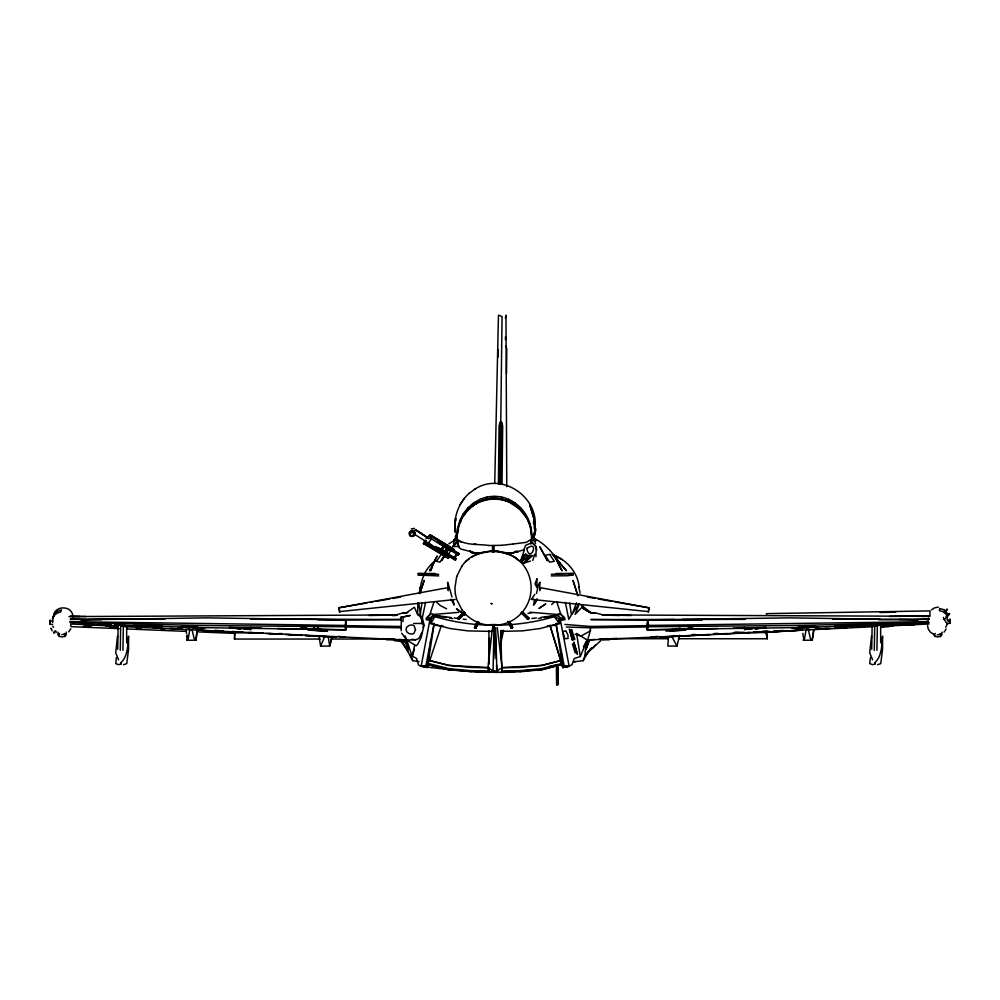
<?xml version="1.0" encoding="UTF-8"?>
<svg xmlns="http://www.w3.org/2000/svg" width="1000" height="1000" viewBox="0 0 1000 1000"><rect width="100%" height="100%" fill="white"/><g stroke="black" fill="none" stroke-linecap="round" stroke-linejoin="round"><path stroke-width="1.5" d="M492.65 552.188L492.65 546.1L493.65 546.1L493.65 552.188L492.6 552.238L492.65 546.1M493.088 624.65L493.038 630.638L494.087 630.575L494.087 624.65L494.087 630.575M50 621.362L50.025 624.55L50.1 619.963L50 621.362L52.713 620.763L52.85 618.675M949.85 620.4L949.875 623.575L949.95 618.987L949.85 620.4L947.075 619.8L947.212 617.7M52.713 622.762L52.713 620.763M493.612 552.238L493.65 546.1M116.9 626.663L110.487 625.6L116.9 626.663L116.925 624.4M313.837 630.237L308.075 630.1L323.938 630.988L313.837 630.237L313.85 627.975M557.913 667.35L557.75 684.8L558.062 667.15M672.412 629.388L647.5 629.738L647.725 619.875L674.262 619.5M118.138 624.925L117.713 649.325M491.887 631.413L467.95 630.887L450.262 628.55L430.775 623.488L430.838 618.812L426.438 618.288L429.825 614.775L434 601.812M482.825 500.925L482.837 500.112C496.475 495.513 512.463 499.85 521.95 510.662C526.263 515.562 529.288 521.55 530.688 527.938C532.025 538.587 531.8 538.787 530.688 527.938L531.25 532.65L531.3 531.8M486.575 499.913L486.587 499.1M488.612 667.2L488.7 672.525L493.225 671.3L501.425 672.525L501.875 671.762L500.725 630.55M488.638 664.163L488.975 630.737M490.4 499.312L490.412 498.488L494.275 499.1A36.05 35.025 1.3 0 1 509.425 502.325L519.163 508.675L526.462 517.725A39.137 38.038 1.2 0 1 530.638 528.612M497.962 357.113L498.038 349.338M498.25 498.488L498.25 499.312L494.288 498.275L494.275 499.1A36.037 35.025 1.3 0 0 479.175 502.325C464.062 508.812 455.213 525.9 457.512 542.013M502.075 499.913L502.088 499.1M506.5 373.725L506.775 348.837L505.962 346.125M505.825 500.925L505.838 500.112M872.125 626.425L871.712 649.312M469.487 508.675L475.763 503.3L482.837 500.112M472.5 506.225L472.512 505.425M475.75 504.1L475.763 503.3M479.2 502.325L479.212 501.512M498.4 483.85L499.075 425.9L500.138 422.125L499.45 481.587L498.738 484.113M500.025 484.137L502.038 316.562L498.45 315.2L494.725 483.612M502.013 483.85L502.675 425.9L501.562 422.125L500.875 481.587L501.613 484.113M509.45 502.325L509.462 501.512M512.913 504.1L512.925 503.3M516.175 506.225L516.175 505.425M519.188 508.675L519.2 507.9M114.312 625.237L207.025 627.7L345.55 629.75L345.688 619.875L206.762 617.863L87.938 619.688L79.562 621.788L79.675 622.9L84.763 624.5L101.85 624.85M462.2 517.725L464.325 513.713L469.5 507.9M464.312 514.462L464.325 513.713M466.75 511.425L466.763 510.662M531.737 535.375C531.85 517.7 519.175 500.7 501.65 497.088A34.9 33.837 1.2 0 0 480.05 499.312L473.6 502.912L467.962 507.775L463.325 513.688L464.038 515.4C470.513 505.112 482.038 498.2 494.288 498.113L494.312 496.375M521.938 511.425L521.95 510.662M524.388 514.462L524.388 513.713M526.5 517.725L526.512 517M277.413 628.5L345.775 629.913L345.913 621.462M459.062 524.85L462.212 517M460.45 521.2L460.45 520.487M528.263 521.2L528.275 520.487M529.663 524.85L529.675 524.15M457.45 532.65L459.075 524.15M458.075 527.938L457.275 535.25M197.15 631.85L234.55 633.387L234.562 632.263M120.275 650.312L120.712 625.925L123.362 625.925L122.925 650.312M497.3 627.6L502.15 667.712L496.887 671.038L493.088 671.038L493.963 627.75M874.275 650.3L874.712 625.9L877.362 625.9L876.925 650.3M717.638 628.488L647.362 629.913L647.525 622.875M417.887 602.913L417.612 614.45L420.238 616.625L421.712 619.575L421.912 623.112L423.7 625.775L423.013 627.25M647.5 629.738L647.725 619.875L648.562 625.15M766.538 614.875L766.525 613.638L930.013 610.913L929.887 615.737L889.55 616.487M234.575 633.225L234.488 639.062L320.112 639.038M58.062 632.125L57.962 634.913M59.262 633.825L59.175 636.625M65.075 633.825L64.975 636.625M66.275 632.125L66.175 634.913M488.688 667.188L488.562 671.762L479.35 671.525M488.775 664.125L489.5 638.175M940.788 633.825L940.688 636.625M941.988 632.125L941.888 634.913M301.363 627.825L312.288 629.938L301.363 627.825L301.388 627L306.725 627.062M303.9 627.888L303.925 627.062L301.388 627M702.275 619.987L647.6 620.062L647.412 625.638L590.688 626.475L564.9 624.425M533.675 538.775L533.725 537.587L536.138 540.062M524.4 550.062L520.725 560.525L527.788 555.562L532.7 555.562L523.987 563.138L521.613 561.487L530.25 556.05L523.987 563.138L530.462 561.05M455.325 529.375L455.25 531.2L455.575 528.663M493.725 658.95L494.975 628.075M402.938 621.625L403.175 617.487M933.675 634.913L933.725 633.913M934.887 636.625L934.925 635.612M470.838 671.663L448.988 669.775L428.075 664.6L428.237 660.25L449.15 665.413L470.838 667.45L488.575 667.8L488.413 672.15L488.575 667.8M533.513 523.6L533.8 518.125L529.663 504.55L533.8 518.125L534.4 528.962M532.05 538.362L530.763 542.325L534.412 532.712M946.087 612.925L948.962 614.75L946.087 612.925L946.237 610.075M678.7 638.737L767.337 638.775L766.938 631.413M419.087 661.6L412.75 660.65L409.938 654.837L416.562 658.475L418.425 664.812L421.112 666.375L424.412 665.6L427.3 667.562L434.263 623.475L430.775 623.488L431.062 618.737L434.888 616.663C473.562 628.075 515.612 628.062 554.275 616.663L559.163 618.737L564.375 618.288L560.962 614.775L556.8 601.812M401.188 630.75L401.337 619.55L400.513 617.5L410.112 615.462L400.513 617.5M668.425 636.862L667.875 646.062L676.975 646.062L679.625 635.237M234.488 639.062L234.963 632.85L262.85 632.762M250.625 618.862L401.337 619.55L345.925 620.062L345.513 625.638L400.913 626.475M536.175 547.325L535.925 556.712M541.413 587.875L649.075 607.788L648.325 612.312M457.062 535.375L457.775 527.75L459.888 520.438L463.325 513.688M834.737 626.112L914.375 624.5L919.45 622.95L919.55 621.838L911.625 619.738L878.812 619.775M454.7 528.962L455.613 518.125L455.75 520.862M675.525 629.338L789.2 627.7L914.062 624.462L919.287 622.9L919.4 621.775L911.275 619.688L898.812 619.5M533.55 538.85L535.538 529.35L534.538 523.575M345.55 629.75L345.688 619.875M492.312 629.138L487.987 667.712L493.088 671.038M419.675 593.05C420.7 580.662 424.988 567.487 436.05 560.562M947.487 623.3L945.775 627.3M520.75 507.8L520.075 509.5L514.55 504.663L508.25 501.075L501.425 498.862L501.625 497.125M536.525 593.45L538.663 584.275L539.95 582.212L539.775 589.35L540 588.212L540.487 588.725M117.513 636.175L115.7 652.8L118.625 659.862M116.438 657.525L115.712 663.637L118.625 664.7L121.062 663.925L121.075 662.6C128.088 655.738 127.613 645.238 128.55 636.175L128.562 649.325L126.75 663.637L123.55 664.7M871.513 636.15L869.712 652.775L872.625 659.85M870.438 657.513L869.712 663.612L872.625 664.675L875.075 663.913M429.9 646.325L427.3 667.575L428.488 664.45L448.462 669.613L467.05 671.038M430.275 643.288L430.65 640.25M928.062 621.025L928.425 618.1M573.862 661.812L583.15 660.688L585.237 654.862C584.637 644.812 590.087 636.038 590.688 626.475M250.688 629.525L237.675 627.65L250.688 629.525L250.987 627.288M409.6 532.5L409.387 533.962L411.062 536.362M409.663 534.612L409.85 533.35M410.025 534.562L410.262 533.4M413.925 533.7L413.125 535.675M414.1 534.987L414.338 533.612M414.6 533.525L414.762 532.375M197.7 629.288L195.95 640.25L187.087 640.25L186.962 636.112M421.912 603.088L420.188 614.888L422.038 619.325L425.55 602.362M813.988 629.288L812.237 640.25L803.388 640.25L803.65 638.837M196 637.837L197.1 630.5M812.438 638.45L813.713 629.8M648.462 610.725L649.075 607.788M500.562 637.962L501.812 630.4M419.312 593.475L420.312 587.45L420.538 590.363M189.737 630.075L188.25 638.7L187.087 640.25M806.025 630.075L804.538 638.7L803.388 640.25M330.513 643.112L331.025 640.188M419.275 593.438L420.312 587.45L420.55 590.538M678.562 638.725L679.075 635.788M313.587 628.562L317.875 628.663L327.575 631.087L323.275 630.988L313.587 628.562L313.975 626.35M317.875 628.663L318.263 626.45M332.113 636.613L329.7 646.075L320.6 646.075L318.925 635.638M531.287 536.95L531.888 538.85L530.938 544.025L531.337 542.013M430.15 618.587L421.112 666.375L448.462 669.613M425.775 666.35L434.05 623.587M505.4 318.05L505.962 315.2L506.763 486.737M53.525 617.062C53.3 604.862 73.112 604.862 72.888 617.062M523.837 549.738L525.712 545.275L530.25 543.425M500.387 645.45L503.562 630.312M399.275 639.475L406.763 640.013L412.175 656.55L414.7 644.975M508.25 501.075L508.625 499.338M533.488 536.763L534.612 532.487L534.9 535.025M533.387 537.663L534.587 532.525M456.688 576.462L454.913 588.025L455.363 593.837M534.812 533.638L535.475 531.163M456.987 538.038L457.7 544.025L459.538 548L461.213 549.15L475.838 552.962L482.6 552.875M532.725 560.513L534.775 554.2M447.575 582.837L448.175 589.35L447.762 582.212L452.025 596.987M539.8 590.688L540.538 588.413M234.55 633.387L235.1 631.6M412.175 656.55L414.425 649.312M514.55 504.663L515.087 502.95M533.438 537.975L534.788 533.675M338.162 636.35L345.125 637.087M419.925 593.55L424.2 580.425L419.9 593M429.438 661.575L441.413 625.363M537.025 599.125L534.075 604.575L537.025 599.125C537.513 600.188 535.675 601.6 533.513 605.075L534.513 600.2M453.45 543.587L455.588 537.388M433.537 562.775L430.75 570.825L433.462 562.812L437.25 555.913L429.525 570.812L431.325 568.65M457.413 536.95L456.712 538.85C465.15 545.875 478.45 543.775 489.012 545.513M576.538 602.825L572.188 614.113L578.888 603.95M423.925 543.1L424.862 540.675M579.2 603.987L575.087 614.4L582.062 607.212L590.575 612.812L595.462 612.888L603.075 614.925L631.163 615.5M456.725 576.5L461.925 566.062M563.35 666.575L567.038 666.925L571.938 664.812L574.288 658.487L580.312 656.538L587.137 640.013L594.575 639.5M422 632.4L418.825 638.475L415.775 639.738L406.812 640.062L401.688 633.225M320.6 646.075L324.725 636.688M469.288 493.2C458.288 502.925 453.013 518.275 455.412 532.712M490.887 624.6L496.463 624.6M524.612 515.4L525.4 513.725M52.713 626.538L53.625 627.3M426.775 543.263L443.738 553.938L446.238 553.962L448.475 549.438L452.062 551M588.387 651.263L583.15 660.688M425.175 540.4L423.475 543.688L448.413 558.275L449.775 556.213M479 622.025L475.763 628.162L474.475 627.5L477.312 622.1M475.763 628.162L478.587 622.762M474.475 627.5L477.713 621.362M583.425 646.812L586.388 641.363M444.738 555.225L441.625 560.638L444.837 555.775M457.912 618.85L458.775 617.388C461.875 619.775 455.275 618.5 459.562 618.85M527.112 618.85L527.975 617.4C531.038 619.763 524.5 618.5 528.75 618.85M430.775 623.488L434.888 616.663M440.175 548.787L456 558.7L455.087 560.125L439.275 550.212L440.175 548.787L441.037 549.275M443.363 543.763L459.188 553.688L458.275 555.112L442.463 545.188L443.363 543.763L444.225 544.263M440.175 549.1L435.613 546.487L433.475 547.625L439.162 550.688L440.175 549.1L441.138 549.65L438.125 547.525M442.713 545.1L443.725 543.5L444.688 544.05L438.038 540.438L438.162 542.475L443.675 545.638L438.162 542.475M441.175 550.525L444.513 545.275L445.163 545.675L441.825 550.925M444.025 552.337L447.362 547.087L448.738 547.9L445.4 553.15L444.025 552.337L445.4 553.15M444.688 552.75L448.025 547.487L447.362 547.087M457.612 553.775L454.275 559.025L448.038 554.837L451.375 549.587L452.1 549.987M453.55 558.612L456.887 553.362L451.375 549.587M425.65 540.45L423.475 543.688L427.975 543.587L431.475 538.925L448.475 549.438M455.95 543.175L457.425 540.95M464.363 498.35L460.163 504.55M68.7 631.85L70.8 628.763M944.05 632.137L946.15 629.05M648.562 611.625L531.35 599.35L534.812 594.3M585.438 656.175L591.312 647.95M59.6 633.45L58.575 634.9L59.6 636.362L62.088 636.962L64.562 636.362L65.588 634.9L64.562 633.45M935.312 633.45L934.287 634.9L935.312 636.362L937.8 636.962L940.275 636.362L941.3 634.9L940.275 633.45M454.062 540.462L456.287 537.388M453.7 540.8L455.925 537.788M425.938 540.4L423.475 543.688L425.45 541.287M409.688 532.638L412.225 530.588M409.913 532.638L410.712 531.587M409.825 533.438L410.588 532.388M410.163 533.575L410.863 532.6M414.575 534.325L412.25 536.45M413.875 535.6L414.75 534.462L414.263 531.875M505.45 336.825L505.45 339.663M557.85 684.688L556.688 684.8L556.638 670.075M520.725 560.525L525.712 554.2L527.788 555.562M461.962 566.1C465.838 560.175 471.788 555.825 478.525 553.737M427.587 538.2L430.25 534.875L454.225 549.575M427.337 538.25L430.25 534.875L430.8 539.163M474.787 489.25C500.375 471.987 536.9 495.2 535.212 525.225M426.163 538.488L430.788 535.275L453.612 549.025L452.5 549.35M595.575 644.725L592.638 648.075L589.975 649.2M531.875 538.85L526.35 542.35L513.337 543.962M875.075 662.575C882.1 655.725 881.612 645.212 882.562 636.15L882.562 649.312L880.763 663.612L877.55 664.675M454.938 541.138L456.975 538.913M531.987 537.913L533.638 536.112M452.713 546.388L457.713 541.013M454.038 540.062L456.45 537.587M465.375 612.788L458.85 619.275L457.825 618.275L463.738 612.35M458.85 619.275L464.775 613.35M457.825 618.275L464.338 611.788M426.637 538.413L430.25 534.875L430.337 536.213L442.7 543.438M521.013 612.65L527.938 619.275L528.975 618.275L523 612.35M434.275 562.325L432.35 564.087L434.45 562.263M585.237 654.862L600.75 640.713M551.688 604.525L554.012 602.45M515.962 551.112L513.825 553L510.213 553.425L493.088 550.513L497.812 551.487M428.075 664.6L449.15 669.625M561.962 660.238L541.987 665.4L501.875 667.55L501.975 672.013M550.15 666.025L562.137 664.463L541.712 669.775M569.163 666.375L562.888 667.562L549.888 625.15L562.888 667.575L565.788 665.6L569.163 666.375L560.112 618.587L559.388 618.812L559.438 623.488L539.963 628.55L522.275 630.887L500.962 631.35M469.087 493.425L474.988 489.025M465.45 561.625L469.188 558.95M471.662 557.175C484.675 549.3 502.463 549.837 515.55 557.55M931.438 609.913L934.587 607.837L938.288 607.112M448.825 543.875L455.087 539.837M522.45 556.225L525.712 554.2M590.638 630.75L580.875 636.1L575.138 634.237M947.212 624.513L947.075 623.812L949.85 623.013M914.375 624.5L919.55 621.838L927.887 621.487M507.65 621.4L511.413 628.162L512.7 627.5L509.412 621.362M428.488 664.45L423.4 666.875L427.625 666.538M411.312 528.913L414.275 528.337M410.55 531.487L412.262 530.812M410.55 532.475L411.7 531.888L413.8 532.737M410.825 532.663L411.788 532.188M410.775 532.775L412.762 532.263M413.188 535.475L411.287 535.812M412.2 536.1L413.775 535.375M412.287 536.362L414.9 534.412L414.325 531.337M943.363 617.375L944.038 619.2L945.45 618.6M54.288 631.4L55.725 630.825M485.5 552.55L487.587 551.85M613.612 638.4L609.1 639.775L602.15 639.913M616.888 638.337L609.462 639.225M393.738 615.525L403.162 612.888L407.788 612.663M478.488 553.7L483.225 552.5M69.9 621.438L79.513 621.838L87.688 619.738L101.65 619.637M562.137 660.25L541.875 665.413L520.188 667.45L501.975 667.8L501.812 671L520.025 670.65L541.712 668.625L561.987 663.45L561.987 664.6M670.362 630.988L678.562 628.913M689.762 627.888L681.488 629.938L692.362 627.825L692.337 627L689.737 627.062L689.762 627.888L692.362 627.825M881.35 626.663L887.75 625.6L881.35 626.663L881.325 624.4M489.812 551.438L493.612 550.513L497.488 551.438M427.975 543.587L429.263 543.288L440.5 551.2L446.238 553.962M68.95 616.6L397.013 614.925L368.925 615.5M61.85 634.637L65.562 633.913M937.212 634.925L940.913 634.2M527.913 613.45L532.125 612.663M513.375 543.962L501.95 545.312M339.663 612.312L338.925 607.788L446.587 587.875M744.575 629.525L757.537 627.65L744.575 629.525L744.287 627.288M338.925 607.788L366.737 603.013M369.812 602.475L372.875 601.938M375.95 601.388L389.762 598.962M392.837 598.425L400.513 597.075M538.35 618.525L541.362 618.025M544.375 617.525L557.95 615.275M524.025 549.938L511.587 552.962L503.275 552.712M531.838 618.525L536.438 617.938M541.038 617.337L554.825 615.562M433.85 624.913L436.538 624.587M551.275 575.9L566.838 575.775L572.925 575.087L572.925 573.5L551.275 574.312M808.325 627.513L795.45 628.45L808.175 627.263M339.438 611.625L455.1 599.513M445.175 669.137L447.312 669.25M520.025 671.8L541.875 669.625M573.6 661.737L575.913 661.525M531.35 599.35L533.663 599.163M432.863 614.513L458.65 612.362M547.463 625.925L556.737 625.138M500.838 672.312L541.987 669.613L561.962 664.45L562.888 667.562L561.9 658.45M669.925 630.988L685.788 630.1L665.962 631.087L675.537 628.663L679.925 628.562M560.112 618.587L564.375 618.288M599.038 639.2L607.962 638.6M802.288 630.05L765.037 632.413L802.237 630.1M827.125 628.475L816.263 629.163L830.175 628.462M834.875 627.987L842.638 627.487M834.825 628.2L847.25 627.463M856.562 626.925L864.325 626.462M501.987 545.312L488.975 545.513M689.65 635.538L587.137 640L576.562 633.375L580.312 656.538M692.763 635.363L708.337 634.525M713.012 634.275L727.038 633.525M733.263 633.188L745.725 632.525M755.062 632.025L764.412 631.512M773.763 631.013L783.1 630.513M795.562 629.837L801.8 629.513M815.812 628.75L820.487 628.5M836.062 627.663L839.175 627.5M497.85 672.475L474.775 671.538M711.1 634.5L660.062 637.125L873.05 626.712M714.188 634.35L749.762 632.525M754.4 632.288L769.862 631.487M888.587 625.95L929.013 623.975M919.45 622.95L929.175 622.55M713.85 633.638L716.963 633.525M734.062 632.85L743.4 632.475L734.087 632.888M754.287 632.05L768.288 631.5L754.3 632.075M692.125 634.6L695.238 634.475M713.888 633.713L718.55 633.525M738.825 632.475L734.175 632.638L737.325 632.5M911.625 619.738L929.325 619.175M562.888 667.562L555.95 623.475L559.438 623.488L559.163 618.737M501.875 671.762L520.3 671.275M392.312 615.513L396.987 615.388M403.162 612.888L406.488 612.812L414.375 607.212L417.612 614.45L420.637 615.225L418.638 602.85M651.137 637.038L657.763 636.388M880.175 612.513L895.738 612.188M919.287 622.9L788.913 625.562L647.525 626.75M733.25 628.175L748.863 627.863M751.988 627.788L766.038 627.513M798.825 626.838L816 626.5M501.812 672.15L520.188 671.663M682.062 619.388L789.775 617.863L880.125 619.212M919.4 621.775L647.775 625.45M922.113 616.413L929.862 616.325L603.075 614.925M734.1 632.55L740.275 632.5M754.175 632.375L757.262 632.35M70.425 619.125L165.188 618.913M745.238 619.362L590.875 619.55L647.6 620.062M832.562 619.25L929.237 619.138M438.663 575.9L418.275 575.087L418.275 573.5L435.012 573.5M556.188 573.5L572.925 573.5M418.275 575.087L420.9 575.087M568.987 575.087L572.925 575.087M413.663 623.462L422.713 623.462M238.938 628.387L247.537 628.525M747.95 628.525L753.538 628.525M608.725 638.713L667.812 638.737M331 639.025L387.038 639.012M385.763 639.225L381.15 638.825M438.663 574.312L418.275 573.5M747.3 632.5L765.9 632.562L767.337 638.775M70.325 616.425L79.625 616.5M345.312 626.75L206.925 625.562L70.013 622.55M70.362 616.325L85.875 616.512M250.725 619L264.775 619.163M317.838 619.75L345.925 620.062M345.062 625.45L79.562 621.788L84.963 624.462L111.225 625.163M401.163 627.788L345.75 626.95L345.775 629.913M393.925 639.925L387.038 639.788L383.2 638.575M488.413 671L470.675 670.65L448.988 668.625L428.075 663.45M470.675 671.8L488.575 672.013M104.963 624.913L111.175 625.05M114.275 625.112L125.15 625.337M132.925 625.5L162.45 626.112M181.088 626.5L196.625 626.825M229.25 627.5L243.238 627.788M246.337 627.85L261.875 628.175M238.988 628.45L241.875 628.525M602.325 615.05L619.475 615.5M488.562 667.55L448.462 665.4L428.488 660.238M566.362 627.013L590.462 627.788L647.163 626.95L647.362 629.913M70.325 619.175L87.688 619.738M83.375 626.5L91.175 626.788M109.875 627.513L116.112 627.75M136.375 628.513L141.05 628.7M161.312 629.475L164.425 629.587M406.775 640L124.838 626.675M279.075 633.488L282.175 633.625M119.237 628.65L70.938 626.663L70.75 623.987M127.037 628.962L186.238 631.4M72.025 624.05L109.3 625.9M248.113 632.5L262 633.237M266.625 633.488L282.062 634.3M285.138 634.462L302.113 635.363M305.2 635.538L336.062 637.175L305.025 635.475M159.088 627.463L162.188 627.638M177.7 628.475L182.35 628.737M197.862 629.575L202.525 629.825M222.688 630.925L214.938 630.5L222.787 630.962M159.162 627.475L162.262 627.65M177.787 628.5L182.438 628.75M196.4 629.513L202.613 629.85M232.1 631.475L242.963 632.062M250.712 632.487L263.125 633.175M269.337 633.513L281.75 634.188M287.962 634.538L301.925 635.3M135.875 626.45L142.075 626.825M152.938 627.463L162.237 628M170 628.462L182.413 629.188M197.925 630.1L235.15 632.288M584.1 609.15L590.763 612.587L595.462 612.888M469.6 551.35L472.3 552.163L470.988 552.15L472.3 553C482.25 554.275 492.137 547.987 501.812 552.55M387.287 638.625L394.775 639.163M413.438 530.625L411.812 530.487L409.288 532.5L409.688 535.562L410.988 536.487L414.125 535.925L415.35 533L413.438 530.625L414.538 531.625M411.875 530.9L413.3 530.9L414.938 533.062M411.925 531.038L413.225 531.138M411.662 531.975L412.85 532.062M411.2 536.013L412.238 535.975M411.087 536.275L412.325 536.25M529.963 612.238L559.412 614.637M434.038 625.212L443.162 625.975M531.312 542.013L535.825 546.462M426.438 618.288L431.062 618.737M411.575 639.312L415.775 639.738M494.288 498.113L501.425 498.862M191.363 627.325L201.275 628.45L188.425 627.513M394.525 640.713L405.538 641.975M428.488 664.463L433.088 665M432.863 615.163L451.062 617.537M454.087 617.938L457.125 618.325M463.188 619.125L466.225 619.513M449.387 547.1L450.45 547.25M432.863 615.288L446.512 617.6M449.55 618.112L452.575 618.625M587.475 597.075L595.15 598.425M598.225 598.962L612.05 601.388M615.112 601.938L648.888 607.863M474.225 543.962L476.413 544.375M110.162 625.425L116.463 626.938L110.7 626.8L104.4 625.288M432.625 615.55L435.412 616.312M50 623.987L52.713 624.775M84.963 624.462L79.675 622.9L79.513 621.838M502.612 552.463L511.65 555.4L520.388 561.65L515.525 557.513M911.275 619.688L915.288 621.287M433.475 547.625L440.125 551.237L439.162 550.688M458.925 541.2L461.637 542.35M443.738 553.938L449.963 556.95M439.275 550.212L456 558.7M446.6 608.8L440.3 605.562L436.8 602.45M579.225 587.45C577.737 572.275 567.038 560.163 553.112 554.812M552.062 554.225L562.375 559.663M438.038 540.438L443.725 543.5M585.388 609.875L590.575 612.812M459.188 553.688L458.325 553.188L457.413 554.612L458.275 555.112M442.463 545.188L443.325 545.688M448.038 554.837L448.762 555.25M590.763 612.587L581.45 605.275M425.188 543.888L447.8 558.062M414.738 534.425L428.088 542.875M535.375 539.038C545.525 544.438 553.2 553.162 559.25 562.775L555.875 558.425M933.5 634.2L930.362 632.137L928.263 629.05L927.525 625.4M428.5 538.288L415.112 529.462L429.188 538.763L416.012 530.05M445.025 545.013L453.55 549.812L454.95 551.65M461.775 612.413L456.475 608.8L464.862 615.425M412.938 531.862L413.837 532.65M412.75 532.325L413.5 532.987M410.5 535.25L411.25 535.9M409.963 535.288L411.138 536.163M56.125 632.475L56.238 631.85M949.725 613.913L949.362 613.362M451.188 599.987L450.938 599.125L454.2 605.075L453.038 600.2M582.062 607.212L584.85 609.4L582.35 606.838M812.237 640.25L810.438 638.7L808.462 630.075M195.95 640.25L194.15 638.7L192.175 630.075M51.612 628.962L50.912 628.275L52.138 630.837M522.05 611.65L528.975 618.275M521.975 613.35L527.938 619.275M555.462 558.413L566.5 570.812L553.488 555.35L555.037 557.337M470.175 550.837L472.3 553M530.938 541.013L535.938 546.388M531.975 538.913L534.012 541.138M553.488 555.35L560.2 563.237M461.938 609.837L465.725 614.312A36.625 36.625 0 0 0 485.975 624.763L500.138 624.75A36.625 36.625 0 0 0 520.35 614.263A37.475 37.475 0 0 0 520.337 561.638M54.175 632.25L54.7 632.9M457.475 541.087L455.45 536.15L456.9 537.888M455.45 536.15L456.875 537.913L457.225 535.25M554.275 616.663L559.438 623.488M533.575 537.788L535.8 540.8M535.775 540.462L533.55 537.388L535.55 543.587M408.612 652.275L401.275 641.625M944.463 609.788L945.537 611.9M53.625 633.125L53.675 632.562M412.75 660.65L402.45 641.5M461.975 609.862L456.688 599.475L455.337 593.812M581.812 604.7L583.2 607.025M944.038 619.2L946.787 623.325M509.688 622.1L512.7 627.5M671.925 636.663L676.975 646.062M457.75 527.788L458.625 529.425M508.125 622.025L511.413 628.162M945.913 616.763L945.987 617.4M555.85 558.625L554.475 555.913L562.038 570.825L556.163 559.237M459.862 520.462L460.688 522.125M405 636.013L406.812 640.062L416.163 645.825L417.663 644.438L421.112 637.638L424.087 624.9L422.113 617.087M413.888 532.537L414.263 533.8M413.55 532.812L413.875 533.888M410.125 534.375L410.412 535.45M409.725 533.925L410.225 535.087M467.938 507.8L468.55 509.5M447.537 588.663L448.212 590.688M455.75 534.975L456.637 537.525M577.737 595.013L573.025 580.425L577.762 595.85M473.587 502.95L474.062 504.663M456.275 535.725L457.638 541M947.3 609.763L947.025 608.95L947.188 609.85M455.138 558.212L455.613 560.188M455.988 535.425L456.6 538.112M565.363 602.362L568.775 619.325L571.4 614.888L569.675 603.088M536.237 547.65L536.712 550.062M555.988 623.587L564.263 666.35M480.025 499.338L480.35 501.075M456.012 535.675L456.438 538.25M328.237 636.875L329.7 646.075M339.1 607.863L339.525 610.725M802.862 633.375L803.45 637.475M187.075 634.9L187.512 637.837M185.975 629.288L186.575 633.375M561.075 650.85L561.575 655.413M455.15 529.312L455.45 532.137M455.55 530.837L455.012 525.225L455.275 531.163M487.025 497.125L487.175 498.862M495.087 628.075L496.287 658.95M496.525 665.125L496.763 671.3M495.6 627.75L496.887 671.038M457.638 542.938L457.7 544.025M556.462 667.35L556.688 684.8M679.875 627.975L679.887 630.237M875.062 662.588L875.075 663.9M493.025 624.738L493.038 630.638M121.062 662.6L121.062 663.925M880.662 626.287L880.662 642.775M126.662 626.312L126.662 642.8M578.525 586.838A41.45 41.438 0 0 1 580.1 593.263M535.525 529.375L535.45 531.2L534.913 526.1L535.525 529.375M491.175 603.6L492.2 603.713L491.188 603.538M939.7 608.488L939.4 610.612L942.938 611.663L945.8 613.95L947.55 617.137L947.85 615.013L946.1 611.825L943.238 609.525L939.7 608.488M415.487 629.575L413.938 633.538L411.85 634.125L408.812 633.488L406.75 631.788L406.037 629.475L406.725 627.175L408.888 625.5L411.863 624.9L413.975 625.538L415.487 629.575M429.95 618.15L429.562 620.212L426.2 619.763L426.712 617.712L431.138 613.475L434.738 615.337L432.088 616.112L429.95 618.15M526.838 548.413C529.725 564.45 540.35 539.087 526.838 548.413M588.938 641.25L585.938 649.6L588.938 641.25M536.875 578.837L535.037 583.9L537.025 587.762L536.875 578.837M53.35 616.475L52.425 618.6L54.162 615.413L57.013 613.125L60.55 612.075L61.475 609.95L57.95 610.988L55.087 613.288L53.35 616.475M490.637 625.075L496.213 625.075L490.637 625.075M475.487 626.388L474.613 627.85L476.312 627.8L475.487 626.388M511.6 626.388L510.737 627.85L512.425 627.8L511.6 626.388M443.787 544.862L440.462 550.112L441.112 550.525L444.45 545.262L443.787 544.862M444.425 555.275L439.95 562.175L436.562 561.325L441.15 554.412L444.425 555.275M539.188 608.3L545.625 604.038L539.188 608.3M457.8 541.975L452.962 546.462L458.762 546.562L457.8 541.975M517.05 551.35L516.013 552.15L518 552.087L517.05 551.35M571.712 629.875L570.588 630.475L573.688 639.9L574.825 639.3L571.712 629.875M539.938 547L547.337 560.588L539.938 547M560.15 613.475L555.85 615.337L558.5 616.112L560.638 618.15L561.025 620.212L565.075 619.763L564.575 617.712L560.15 613.475M888.288 625.425L882.075 626.938L887.962 626.8L894.175 625.288L888.288 625.425M549.725 554.412L545.125 555.275L549.6 562.175L554.312 561.325L549.725 554.412M898.15 624.188L889.875 625.675L900.75 624.125L898.15 624.188M763.413 627.663L755.125 628.962L766.012 627.6L763.413 627.663M801.388 627.163L791.6 628.288L804.275 627.1L801.388 627.163M815.1 626.838L806.825 627.762L817.7 626.775L815.1 626.838M573.987 643.85L572.413 643.988L575.125 652.775L576.7 652.638L573.987 643.85M565.938 631.1L562.75 631.375L564.888 638.725L568.075 638.462L567.888 634.775L565.938 631.1M766.75 631.512L754.338 631.95L766.762 631.512M100.237 624.188L97.7 624.125L108.625 625.675L100.237 624.188M231.938 627.663L229.4 627.6L240.325 628.962L231.938 627.663M181.425 626.838L178.888 626.775L189.812 627.762L181.425 626.838M194.825 627.163L192 627.1L204.737 628.288L194.825 627.163M406.4 641.637L405.188 641.375L408.05 649.85L406.4 641.637M948.538 621.462L948.062 621L948.587 621.475M569.675 629.837L569.35 629.125L572.375 640.238L569.675 629.837M574.113 642.938L573.85 642.15L577.388 654.287L574.113 642.938"/></g></svg>
